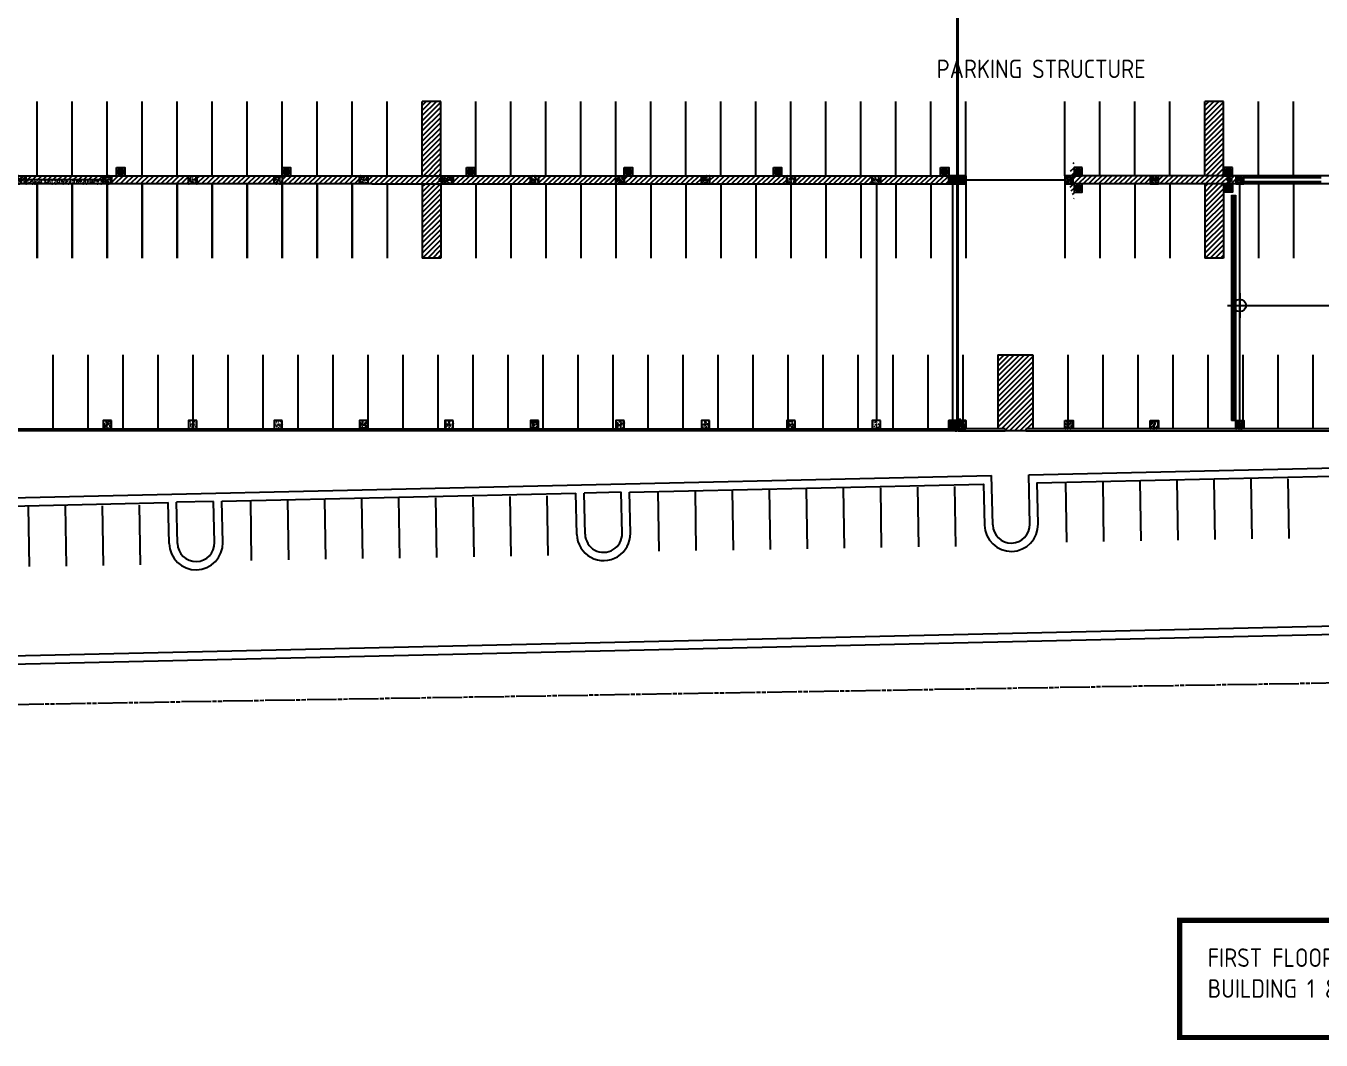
# Model space of a CAD drawing. Header units: inches. Extents: x -744 to 10613, y 1541 to 7685.
# Drawn here: x 3130 to 6904, y 1541 to 4497 of the extents above; entities that cross this region are included whole.
import ezdxf

# ---------------------------------------------------------------- set-up
doc = ezdxf.new("R2010")
doc.units = ezdxf.units.IN
doc.header["$LTSCALE"] = 96
doc.header["$MEASUREMENT"] = 0
doc.header["$PDSIZE"] = 1.5
doc.linetypes.add('BOUND3', pattern=[1.27, 0.9, -0.04, 0.125, -0.04, 0.125, -0.04])
doc.layers.get('0').update_dxf_attribs({"linetype": 'CONTINUOUS'})
doc.layers.get('DEFPOINTS').update_dxf_attribs({"linetype": 'CONTINUOUS'})
for name, color, linetype in [('A-1_DRAIN SLOPE', 74, 'CONTINUOUS'), ('A_0_CONST', 11, 'CONTINUOUS'), ('A_0_DRAIN', 1, 'CONTINUOUS'), ('A_1-4_COL', 7, 'CONTINUOUS'), ('A_1-4_COL_H', 6, 'CONTINUOUS'), ('A_1-4_H', 8, 'CONTINUOUS'), ('A_1-4_PARK', 33, 'CONTINUOUS'), ('A_1-4_RAMP-UP', 33, 'CONTINUOUS'), ('A_1-4_WALLS', 2, 'CONTINUOUS'), ('A_1-5_COL', 7, 'CONTINUOUS'), ('A_1-5_H', 8, 'CONTINUOUS'), ('A_1-5_PARK', 33, 'CONTINUOUS'), ('A_1-5_WALLS', 2, 'CONTINUOUS'), ('A_1_dRAIN', 1, 'CONTINUOUS'), ('A_1_H', 8, 'CONTINUOUS'), ('A_1_PARK', 33, 'CONTINUOUS'), ('A_1_RAMP-DN', 33, 'CONTINUOUS'), ('A_1_WALLS', 2, 'CONTINUOUS'), ('A_TXT', 1, 'CONTINUOUS'), ('PR-RDCG', 8, 'CONTINUOUS'), ('PR-RDFC', 1, 'CONTINUOUS'), ('PR-RDPKG', 1, 'CONTINUOUS'), ('RC-BD', 5, 'BOUND3')]:
    doc.layers.add(name, color=color, linetype=linetype)
doc.styles.add('ARCHITXT', font='architxt.shx')
pattern_1 = [(45, (-2329.5, -3316.5), (-7.424621, 7.424621), [])]

# ---------------------------------------------------------------- blocks, each defined once
blk = doc.blocks.new('COL_1-5_2X2')
at = {"layer": 'A_1-4_COL_H'}
h = blk.add_hatch(dxfattribs=at)
h.set_pattern_fill('AR-CONC', color=256, scale=2, style=0)
h.set_pattern_definition([(50, (-9524.36, -4671.945), (14.345204, -1.255043), [1.5, -16.5]), (355, (-9524.36, -4671.945), (-2.775027, 15.043843), [1.2, -13.2]), (100.4514, (-9523.165, -4672.05), (11.570188, 13.78879), [1.274804, -14.022842]), (46.1842, (-9524.36, -4667.945), (21.34482, -3.31038), [2.25, -24.75]), (96.6356, (-9522.581, -4668.221), (18.693254, 19.482357), [1.912206, -21.03426]), (351.1842, (-9524.36, -4667.945), (18.69324, 19.48237), [1.8, -19.8]), (21, (-9522.36, -4668.945), (11.938141, -8.052378), [1.5, -16.5]), (326, (-9522.36, -4668.945), (4.866307, 14.503), [1.2, -13.2]), (71.4514, (-9521.365, -4669.617), (16.804453, 6.45061), [1.274804, -14.022842]), (37.5, (-9524.36, -4671.9455), (0.243197, 6.657877), [0, -13.04, 0, -13.4, 0, -13.25]), (7.5, (-9524.36, -4671.9455), (5.2613907, 7.888234), [0, -7.64, 0, -12.74, 0, -5.05]), (327.5, (-9528.82, -4671.9455), (10.6764487, -0.4510974), [0, -5, 0, -15.6, 0, -20.7]), (317.5, (-9530.82, -4671.9455), (11.663723, 2.0021), [0, -6.5, 0, -10.36, 0, -14.7])])
h.paths.add_polyline_path([(-12, -12), (12, -12), (12, 12), (-12, 12)])
at = {"layer": 'A_0_CONST'}
blk.add_point((0, 0), dxfattribs=at)
at = {"layer": 'A_1-5_COL'}
blk.add_lwpolyline([(-12, -12), (12, -12), (12, 12), (-12, 12)], close=True, dxfattribs=at)
blk = doc.blocks.new('RD_24')
at = {"layer": 'A_0_DRAIN', "ltscale": 128}
h = blk.add_hatch(dxfattribs=at)
h.set_pattern_fill('ANSI31', color=8, scale=6.857143, style=0)
h.set_pattern_definition([(45, (-8578.6629, -3165.6869), (-0.60609153, 0.60609153), [])])
h.paths.add_polyline_path([(3, -12, 1), (21, -12, 1)])
at = {"layer": 'A_0_DRAIN', "color": 4, "ltscale": 128}
blk.add_lwpolyline([(0, 0), (24, 0), (24, -24), (0, -24)], close=True, dxfattribs=at)
at = {"layer": 'A_0_DRAIN', "ltscale": 128}
blk.add_circle((12, -12), 9, dxfattribs=at)
blk = doc.blocks.new('COL_1-4_2X2')
at = {"layer": 'A_1-4_COL_H'}
h = blk.add_hatch(dxfattribs=at)
h.set_pattern_fill('AR-CONC', color=256, scale=2, style=0)
h.set_pattern_definition([(310, (-9524.36, 4671.945), (14.345204, 1.255043), [1.5, -16.5]), (5, (-9524.36, 4671.945), (-2.775027, -15.043843), [1.2, -13.2]), (259.5486, (-9523.165, 4672.05), (11.570188, -13.78879), [1.274804, -14.022842]), (313.8158, (-9524.36, 4667.945), (21.34482, 3.31038), [2.25, -24.75]), (263.3644, (-9522.581, 4668.221), (18.693254, -19.482357), [1.912206, -21.03426]), (8.8158, (-9524.36, 4667.945), (18.69324, -19.48237), [1.8, -19.8]), (339, (-9522.36, 4668.945), (11.938141, 8.052378), [1.5, -16.5]), (34, (-9522.36, 4668.945), (4.866307, -14.503), [1.2, -13.2]), (288.5486, (-9521.365, 4669.617), (16.804453, -6.45061), [1.274804, -14.022842]), (322.5, (-9524.36, 4671.9455), (0.243197, -6.657877), [0, -13.04, 0, -13.4, 0, -13.25]), (352.5, (-9524.36, 4671.9455), (5.2613907, -7.888234), [0, -7.64, 0, -12.74, 0, -5.05]), (32.5, (-9528.82, 4671.9455), (10.6764487, 0.4510974), [0, -5, 0, -15.6, 0, -20.7]), (42.5, (-9530.82, 4671.9455), (11.663723, -2.0021), [0, -6.5, 0, -10.36, 0, -14.7])])
h.paths.add_polyline_path([(-12, 12), (12, 12), (12, -12), (-12, -12)])
at = {"layer": 'A_0_CONST'}
blk.add_point((0, 0), dxfattribs=at)
at = {"layer": 'A_1-4_COL'}
blk.add_lwpolyline([(-12, 12), (12, 12), (12, -12), (-12, -12)], close=True, dxfattribs=at)
blk = doc.blocks.new('A$C7C326F8F')
h = blk.add_hatch(color=256)
edge = h.paths.add_edge_path()
edge.add_arc((2011.7, 732), 6, 0, 360)
h = blk.add_hatch(color=256)
edge = h.paths.add_edge_path()
edge.add_arc((4308, 732), 6, 0, 360)
at = {"layer": 'A_0_DRAIN', "ltscale": 128}
h = blk.add_hatch(dxfattribs=at)
h.set_pattern_fill('ANSI31', color=8, scale=6.857143, style=0)
h.set_pattern_definition([(45, (-5112.6629, -2397.6869), (-0.60609153, 0.60609153), [])])
edge = h.paths.add_edge_path()
edge.add_ellipse((3478, 756), major_axis=(6.36, 6.36), ratio=1, start_angle=135, end_angle=315)
edge.add_ellipse((3478, 756), major_axis=(6.36, 6.36), ratio=1, start_angle=315, end_angle=495)
h = blk.add_hatch(dxfattribs=at)
h.set_pattern_fill('ANSI31', color=8, scale=6.857143, style=0)
h.set_pattern_definition([(135, (12457.6629, -2397.6869), (0.60609153, 0.60609153), [])])
edge = h.paths.add_edge_path()
edge.add_ellipse((3867, 756), major_axis=(-6.36, 6.36), ratio=1, start_angle=45, end_angle=225, ccw=False)
edge.add_ellipse((3867, 756), major_axis=(-6.36, 6.36), ratio=1, start_angle=-135, end_angle=45, ccw=False)
h = blk.add_hatch(dxfattribs=at)
h.set_pattern_fill('ANSI31', color=8, scale=6.857143, style=0)
h.set_pattern_definition([(135, (12895.6629, -2397.6869), (0.60609153, 0.60609153), [])])
edge = h.paths.add_edge_path()
edge.add_ellipse((4305, 756), major_axis=(-6.36, 6.36), ratio=1, start_angle=45, end_angle=225, ccw=False)
edge.add_ellipse((4305, 756), major_axis=(-6.36, 6.36), ratio=1, start_angle=-135, end_angle=45, ccw=False)
h = blk.add_hatch(dxfattribs=at)
h.set_pattern_fill('ANSI31', color=8, scale=6.857143, style=0)
h.set_pattern_definition([(135, (12457.6629, -2445.6869), (0.60609153, 0.60609153), [])])
edge = h.paths.add_edge_path()
edge.add_ellipse((3867, 708), major_axis=(-6.36, 6.36), ratio=1, start_angle=45, end_angle=225, ccw=False)
edge.add_ellipse((3867, 708), major_axis=(-6.36, 6.36), ratio=1, start_angle=-135, end_angle=45, ccw=False)
h = blk.add_hatch(dxfattribs=at)
h.set_pattern_fill('ANSI31', color=8, scale=6.857143, style=0)
h.set_pattern_definition([(45, (-4285.6629, -2445.6869), (-0.60609153, 0.60609153), [])])
h.paths.add_polyline_path([(4314, 708, 1), (4296, 708, 1)])
at = {"layer": 'A_1-4_COL_H'}
h = blk.add_hatch(dxfattribs=at)
h.set_pattern_fill('AR-CONC', color=256, scale=2, style=0)
h.set_pattern_definition([(130, (9933, -3298.5), (-14.345204, -1.255043), [1.5, -16.5]), (185, (9933, -3298.5), (2.775027, 15.043843), [1.2, -13.2]), (79.5486, (9931.805, -3298.605), (-11.570188, 13.78879), [1.274804, -14.022842]), (133.8158, (9933, -3294.5), (-21.34482, -3.31038), [2.25, -24.75]), (83.3644, (9931.221, -3294.776), (-18.693254, 19.482357), [1.912206, -21.03426]), (188.8158, (9933, -3294.5), (-18.69324, 19.48237), [1.8, -19.8]), (159, (9931, -3295.5), (-11.938141, -8.052378), [1.5, -16.5]), (214, (9931, -3295.5), (-4.866307, 14.503), [1.2, -13.2]), (108.5486, (9930.005, -3296.171), (-16.804453, 6.45061), [1.274804, -14.022842]), (142.5, (9933, -3298.5), (-0.243197, 6.657877), [0, -13.04, 0, -13.4, 0, -13.25]), (172.5, (9933, -3298.5), (-5.261391, 7.888234), [0, -7.64, 0, -12.74, 0, -5.05]), (212.5, (9937.46, -3298.5), (-10.6764487, -0.4510974), [0, -5, 0, -15.6, 0, -20.7]), (222.5, (9939.46, -3298.5), (-11.663723, 2.0021), [0, -6.5, 0, -10.36, 0, -14.7])])
h.paths.add_polyline_path([(1026, 720), (801, 720), (801, 732), (1026, 732)])
h = blk.add_hatch(dxfattribs=at)
h.set_pattern_fill('AR-CONC', color=256, scale=2, style=0)
h.set_pattern_definition([(130, (13026.36, -3939.945), (-14.345204, -1.255043), [1.5, -16.5]), (185, (13026.36, -3939.945), (2.775027, 15.043843), [1.2, -13.2]), (79.5486, (13025.165, -3940.05), (-11.570188, 13.78879), [1.274804, -14.022842]), (133.8158, (13026.36, -3935.945), (-21.34482, -3.31038), [2.25, -24.75]), (83.3644, (13024.581, -3936.221), (-18.693254, 19.482357), [1.912206, -21.03426]), (188.8158, (13026.36, -3935.945), (-18.69324, 19.48237), [1.8, -19.8]), (159, (13024.36, -3936.945), (-11.938141, -8.052378), [1.5, -16.5]), (214, (13024.36, -3936.945), (-4.866307, 14.503), [1.2, -13.2]), (108.5486, (13023.365, -3937.616), (-16.804453, 6.45061), [1.274804, -14.022842]), (142.5, (13026.36, -3939.9455), (-0.243197, 6.657877), [0, -13.04, 0, -13.4, 0, -13.25]), (172.5, (13026.36, -3939.9455), (-5.2613907, 7.888234), [0, -7.64, 0, -12.74, 0, -5.05]), (212.5, (13030.82, -3939.9455), (-10.6764487, -0.4510974), [0, -5, 0, -15.6, 0, -20.7]), (222.5, (13032.82, -3939.945), (-11.663723, 2.0021), [0, -6.5, 0, -10.36, 0, -14.7])])
h.paths.add_polyline_path([(3514, 720), (3490, 720), (3490, 744), (3514, 744)])
h = blk.add_hatch(dxfattribs=at)
h.set_pattern_fill('AR-CONC', color=256, scale=2, style=0)
h.set_pattern_definition([(50, (-6022.36, -3939.945), (14.345204, -1.255043), [1.5, -16.5]), (355, (-6022.36, -3939.945), (-2.775027, 15.043843), [1.2, -13.2]), (100.4514, (-6021.165, -3940.05), (11.570188, 13.78879), [1.274804, -14.022842]), (46.1842, (-6022.36, -3935.945), (21.34482, -3.31038), [2.25, -24.75]), (96.6356, (-6020.581, -3936.221), (18.693254, 19.482357), [1.912206, -21.03426]), (351.1842, (-6022.36, -3935.945), (18.69324, 19.48237), [1.8, -19.8]), (21, (-6020.36, -3936.945), (11.938141, -8.052378), [1.5, -16.5]), (326, (-6020.36, -3936.945), (4.866307, 14.503), [1.2, -13.2]), (71.4514, (-6019.365, -3937.616), (16.804453, 6.45061), [1.274804, -14.022842]), (37.5, (-6022.36, -3939.9455), (0.243197, 6.657877), [0, -13.04, 0, -13.4, 0, -13.25]), (7.5, (-6022.36, -3939.9455), (5.2613907, 7.888234), [0, -7.64, 0, -12.74, 0, -5.05]), (327.5, (-6026.82, -3939.9455), (10.6764487, -0.4510974), [0, -5, 0, -15.6, 0, -20.7]), (317.5, (-6028.82, -3939.945), (11.663723, 2.0021), [0, -6.5, 0, -10.36, 0, -14.7])])
h.paths.add_polyline_path([(3490, 720), (3514, 720), (3514, 744), (3490, 744)])
h = blk.add_hatch(dxfattribs=at)
h.set_pattern_fill('AR-CONC', color=256, scale=2, style=0)
h.set_pattern_definition([(130, (13052.36, -3939.945), (-14.345204, -1.255043), [1.5, -16.5]), (185, (13052.36, -3939.945), (2.775027, 15.043843), [1.2, -13.2]), (79.5486, (13051.165, -3940.05), (-11.570188, 13.78879), [1.274804, -14.022842]), (133.8158, (13052.36, -3935.945), (-21.34482, -3.31038), [2.25, -24.75]), (83.3644, (13050.581, -3936.221), (-18.693254, 19.482357), [1.912206, -21.03426]), (188.8158, (13052.36, -3935.945), (-18.69324, 19.48237), [1.8, -19.8]), (159, (13050.36, -3936.945), (-11.938141, -8.052378), [1.5, -16.5]), (214, (13050.36, -3936.945), (-4.866307, 14.503), [1.2, -13.2]), (108.5486, (13049.365, -3937.616), (-16.804453, 6.45061), [1.274804, -14.022842]), (142.5, (13052.36, -3939.9455), (-0.243197, 6.657877), [0, -13.04, 0, -13.4, 0, -13.25]), (172.5, (13052.36, -3939.9455), (-5.2613907, 7.888234), [0, -7.64, 0, -12.74, 0, -5.05]), (212.5, (13056.82, -3939.9455), (-10.6764487, -0.4510974), [0, -5, 0, -15.6, 0, -20.7]), (222.5, (13058.82, -3939.945), (-11.663723, 2.0021), [0, -6.5, 0, -10.36, 0, -14.7])])
h.paths.add_polyline_path([(3540, 720), (3516, 720), (3516, 744), (3540, 744)])
h = blk.add_hatch(dxfattribs=at)
h.set_pattern_fill('AR-CONC', color=256, scale=2, style=0)
h.set_pattern_definition([(50, (-5996.36, -3939.945), (14.345204, -1.255043), [1.5, -16.5]), (355, (-5996.36, -3939.945), (-2.775027, 15.043843), [1.2, -13.2]), (100.4514, (-5995.165, -3940.05), (11.570188, 13.78879), [1.274804, -14.022842]), (46.1842, (-5996.36, -3935.945), (21.34482, -3.31038), [2.25, -24.75]), (96.6356, (-5994.581, -3936.221), (18.693254, 19.482357), [1.912206, -21.03426]), (351.1842, (-5996.36, -3935.945), (18.69324, 19.48237), [1.8, -19.8]), (21, (-5994.36, -3936.945), (11.938141, -8.052378), [1.5, -16.5]), (326, (-5994.36, -3936.945), (4.866307, 14.503), [1.2, -13.2]), (71.4514, (-5993.365, -3937.616), (16.804453, 6.45061), [1.274804, -14.022842]), (37.5, (-5996.36, -3939.9455), (0.243197, 6.657877), [0, -13.04, 0, -13.4, 0, -13.25]), (7.5, (-5996.36, -3939.9455), (5.2613907, 7.888234), [0, -7.64, 0, -12.74, 0, -5.05]), (327.5, (-6000.82, -3939.9455), (10.6764487, -0.4510974), [0, -5, 0, -15.6, 0, -20.7]), (317.5, (-6002.82, -3939.945), (11.663723, 2.0021), [0, -6.5, 0, -10.36, 0, -14.7])])
h.paths.add_polyline_path([(3516, 720), (3540, 720), (3540, 744), (3516, 744)])
h = blk.add_hatch(dxfattribs=at)
h.set_pattern_fill('AR-CONC', color=256, scale=2, style=0)
h.set_pattern_definition([(50, (-5684.36, -3939.945), (14.345204, -1.255043), [1.5, -16.5]), (355, (-5684.36, -3939.945), (-2.775027, 15.043843), [1.2, -13.2]), (100.4514, (-5683.165, -3940.05), (11.570188, 13.78879), [1.274804, -14.022842]), (46.1842, (-5684.36, -3935.945), (21.34482, -3.31038), [2.25, -24.75]), (96.6356, (-5682.581, -3936.221), (18.693254, 19.482357), [1.912206, -21.03426]), (351.1842, (-5684.36, -3935.945), (18.69324, 19.48237), [1.8, -19.8]), (21, (-5682.36, -3936.945), (11.938141, -8.052378), [1.5, -16.5]), (326, (-5682.36, -3936.945), (4.866307, 14.503), [1.2, -13.2]), (71.4514, (-5681.365, -3937.616), (16.804453, 6.45061), [1.274804, -14.022842]), (37.5, (-5684.36, -3939.9455), (0.243197, 6.657877), [0, -13.04, 0, -13.4, 0, -13.25]), (7.5, (-5684.36, -3939.9455), (5.2613907, 7.888234), [0, -7.64, 0, -12.74, 0, -5.05]), (327.5, (-5688.82, -3939.9455), (10.6764487, -0.4510974), [0, -5, 0, -15.6, 0, -20.7]), (317.5, (-5690.82, -3939.945), (11.663723, 2.0021), [0, -6.5, 0, -10.36, 0, -14.7])])
h.paths.add_polyline_path([(3828, 720), (3852, 720), (3852, 744), (3828, 744)])
h = blk.add_hatch(dxfattribs=at)
h.set_pattern_fill('AR-CONC', color=256, scale=2, style=0)
h.set_pattern_definition([(50, (-5435.36, -3939.945), (14.345204, -1.255043), [1.5, -16.5]), (355, (-5435.36, -3939.945), (-2.775027, 15.043843), [1.2, -13.2]), (100.4514, (-5434.165, -3940.05), (11.570188, 13.78879), [1.274804, -14.022842]), (46.1842, (-5435.36, -3935.945), (21.34482, -3.31038), [2.25, -24.75]), (96.6356, (-5433.581, -3936.221), (18.693254, 19.482357), [1.912206, -21.03426]), (351.1842, (-5435.36, -3935.945), (18.69324, 19.48237), [1.8, -19.8]), (21, (-5433.36, -3936.945), (11.938141, -8.052378), [1.5, -16.5]), (326, (-5433.36, -3936.945), (4.866307, 14.503), [1.2, -13.2]), (71.4514, (-5432.365, -3937.616), (16.804453, 6.45061), [1.274804, -14.022842]), (37.5, (-5435.36, -3939.9455), (0.243197, 6.657877), [0, -13.04, 0, -13.4, 0, -13.25]), (7.5, (-5435.36, -3939.9455), (5.2613907, 7.888234), [0, -7.64, 0, -12.74, 0, -5.05]), (327.5, (-5439.82, -3939.9455), (10.6764487, -0.4510974), [0, -5, 0, -15.6, 0, -20.7]), (317.5, (-5441.82, -3939.945), (11.663723, 2.0021), [0, -6.5, 0, -10.36, 0, -14.7])])
h.paths.add_polyline_path([(4077, 720), (4101, 720), (4101, 744), (4077, 744)])
h = blk.add_hatch(dxfattribs=at)
h.set_pattern_fill('AR-CONC', color=256, scale=2, style=0)
h.set_pattern_definition([(50, (-5186.36, -3939.945), (14.345204, -1.255043), [1.5, -16.5]), (355, (-5186.36, -3939.945), (-2.775027, 15.043843), [1.2, -13.2]), (100.4514, (-5185.165, -3940.05), (11.570188, 13.78879), [1.274804, -14.022842]), (46.1842, (-5186.36, -3935.945), (21.34482, -3.31038), [2.25, -24.75]), (96.6356, (-5184.581, -3936.221), (18.693254, 19.482357), [1.912206, -21.03426]), (351.1842, (-5186.36, -3935.945), (18.69324, 19.48237), [1.8, -19.8]), (21, (-5184.36, -3936.945), (11.938141, -8.052378), [1.5, -16.5]), (326, (-5184.36, -3936.945), (4.866307, 14.503), [1.2, -13.2]), (71.4514, (-5183.365, -3937.616), (16.804453, 6.45061), [1.274804, -14.022842]), (37.5, (-5186.36, -3939.9455), (0.243197, 6.657877), [0, -13.04, 0, -13.4, 0, -13.25]), (7.5, (-5186.36, -3939.9455), (5.2613907, 7.888234), [0, -7.64, 0, -12.74, 0, -5.05]), (327.5, (-5190.82, -3939.9455), (10.6764487, -0.4510974), [0, -5, 0, -15.6, 0, -20.7]), (317.5, (-5192.82, -3939.945), (11.663723, 2.0021), [0, -6.5, 0, -10.36, 0, -14.7])])
h.paths.add_polyline_path([(4326, 720), (4350, 720), (4350, 744), (4326, 744)])
h = blk.add_hatch(dxfattribs=at)
h.set_pattern_fill('AR-CONC', color=256, scale=2, angle=180, style=0)
h.set_pattern_definition([(230, (13026.36, 4689.945), (-14.345204, 1.255043), [1.5, -16.5]), (175, (13026.36, 4689.945), (2.775027, -15.043843), [1.2, -13.2]), (280.4514, (13025.165, 4690.05), (-11.570188, -13.78879), [1.274804, -14.022842]), (226.1842, (13026.36, 4685.945), (-21.34482, 3.31038), [2.25, -24.75]), (276.6356, (13024.581, 4686.221), (-18.693254, -19.482357), [1.912206, -21.03426]), (171.1842, (13026.36, 4685.945), (-18.69324, -19.48237), [1.8, -19.8]), (201, (13024.36, 4686.945), (-11.938141, 8.052378), [1.5, -16.5]), (146, (13024.36, 4686.945), (-4.866307, -14.503), [1.2, -13.2]), (251.4514, (13023.365, 4687.617), (-16.804453, -6.45061), [1.274804, -14.022842]), (217.5, (13026.36, 4689.9455), (-0.243197, -6.657877), [0, -13.04, 0, -13.4, 0, -13.25]), (187.5, (13026.36, 4689.9455), (-5.2613907, -7.888234), [0, -7.64, 0, -12.74, 0, -5.05]), (147.5, (13030.82, 4689.9455), (-10.6764487, 0.4510974), [0, -5, 0, -15.6, 0, -20.7]), (137.5, (13032.82, 4689.9455), (-11.663723, -2.0021), [0, -6.5, 0, -10.36, 0, -14.7])])
h.paths.add_polyline_path([(3514, 30), (3490, 30), (3490, 6), (3514, 6)])
h = blk.add_hatch(dxfattribs=at)
h.set_pattern_fill('AR-CONC', color=256, scale=2, style=0)
h.set_pattern_definition([(310, (-6022.36, 4689.945), (14.345204, 1.255043), [1.5, -16.5]), (5, (-6022.36, 4689.945), (-2.775027, -15.043843), [1.2, -13.2]), (259.5486, (-6021.165, 4690.05), (11.570188, -13.78879), [1.274804, -14.022842]), (313.8158, (-6022.36, 4685.945), (21.34482, 3.31038), [2.25, -24.75]), (263.3644, (-6020.581, 4686.221), (18.693254, -19.482357), [1.912206, -21.03426]), (8.8158, (-6022.36, 4685.945), (18.69324, -19.48237), [1.8, -19.8]), (339, (-6020.36, 4686.945), (11.938141, 8.052378), [1.5, -16.5]), (34, (-6020.36, 4686.945), (4.866307, -14.503), [1.2, -13.2]), (288.5486, (-6019.365, 4687.617), (16.804453, -6.45061), [1.274804, -14.022842]), (322.5, (-6022.36, 4689.9455), (0.243197, -6.657877), [0, -13.04, 0, -13.4, 0, -13.25]), (352.5, (-6022.36, 4689.9455), (5.2613907, -7.888234), [0, -7.64, 0, -12.74, 0, -5.05]), (32.5, (-6026.82, 4689.9455), (10.6764487, 0.4510974), [0, -5, 0, -15.6, 0, -20.7]), (42.5, (-6028.82, 4689.9455), (11.663723, -2.0021), [0, -6.5, 0, -10.36, 0, -14.7])])
h.paths.add_polyline_path([(3490, 30), (3514, 30), (3514, 6), (3490, 6)])
h = blk.add_hatch(dxfattribs=at)
h.set_pattern_fill('AR-CONC', color=256, scale=2, angle=180, style=0)
h.set_pattern_definition([(230, (13052.36, 4689.945), (-14.345204, 1.255043), [1.5, -16.5]), (175, (13052.36, 4689.945), (2.775027, -15.043843), [1.2, -13.2]), (280.4514, (13051.165, 4690.05), (-11.570188, -13.78879), [1.274804, -14.022842]), (226.1842, (13052.36, 4685.945), (-21.34482, 3.31038), [2.25, -24.75]), (276.6356, (13050.581, 4686.221), (-18.693254, -19.482357), [1.912206, -21.03426]), (171.1842, (13052.36, 4685.945), (-18.69324, -19.48237), [1.8, -19.8]), (201, (13050.36, 4686.945), (-11.938141, 8.052378), [1.5, -16.5]), (146, (13050.36, 4686.945), (-4.866307, -14.503), [1.2, -13.2]), (251.4514, (13049.365, 4687.617), (-16.804453, -6.45061), [1.274804, -14.022842]), (217.5, (13052.36, 4689.9455), (-0.243197, -6.657877), [0, -13.04, 0, -13.4, 0, -13.25]), (187.5, (13052.36, 4689.9455), (-5.2613907, -7.888234), [0, -7.64, 0, -12.74, 0, -5.05]), (147.5, (13056.82, 4689.9455), (-10.6764487, 0.4510974), [0, -5, 0, -15.6, 0, -20.7]), (137.5, (13058.82, 4689.9455), (-11.663723, -2.0021), [0, -6.5, 0, -10.36, 0, -14.7])])
h.paths.add_polyline_path([(3540, 30), (3516, 30), (3516, 6), (3540, 6)])
h = blk.add_hatch(dxfattribs=at)
h.set_pattern_fill('AR-CONC', color=256, scale=2, style=0)
h.set_pattern_definition([(310, (-5996.36, 4689.945), (14.345204, 1.255043), [1.5, -16.5]), (5, (-5996.36, 4689.945), (-2.775027, -15.043843), [1.2, -13.2]), (259.5486, (-5995.165, 4690.05), (11.570188, -13.78879), [1.274804, -14.022842]), (313.8158, (-5996.36, 4685.945), (21.34482, 3.31038), [2.25, -24.75]), (263.3644, (-5994.581, 4686.221), (18.693254, -19.482357), [1.912206, -21.03426]), (8.8158, (-5996.36, 4685.945), (18.69324, -19.48237), [1.8, -19.8]), (339, (-5994.36, 4686.945), (11.938141, 8.052378), [1.5, -16.5]), (34, (-5994.36, 4686.945), (4.866307, -14.503), [1.2, -13.2]), (288.5486, (-5993.365, 4687.617), (16.804453, -6.45061), [1.274804, -14.022842]), (322.5, (-5996.36, 4689.9455), (0.243197, -6.657877), [0, -13.04, 0, -13.4, 0, -13.25]), (352.5, (-5996.36, 4689.9455), (5.2613907, -7.888234), [0, -7.64, 0, -12.74, 0, -5.05]), (32.5, (-6000.82, 4689.9455), (10.6764487, 0.4510974), [0, -5, 0, -15.6, 0, -20.7]), (42.5, (-6002.82, 4689.9455), (11.663723, -2.0021), [0, -6.5, 0, -10.36, 0, -14.7])])
h.paths.add_polyline_path([(3516, 30), (3540, 30), (3540, 6), (3516, 6)])
h = blk.add_hatch(dxfattribs=at)
h.set_pattern_fill('AR-CONC', color=256, scale=2, style=0)
h.set_pattern_definition([(310, (-5684.36, 4689.945), (14.345204, 1.255043), [1.5, -16.5]), (5, (-5684.36, 4689.945), (-2.775027, -15.043843), [1.2, -13.2]), (259.5486, (-5683.165, 4690.05), (11.570188, -13.78879), [1.274804, -14.022842]), (313.8158, (-5684.36, 4685.945), (21.34482, 3.31038), [2.25, -24.75]), (263.3644, (-5682.581, 4686.221), (18.693254, -19.482357), [1.912206, -21.03426]), (8.8158, (-5684.36, 4685.945), (18.69324, -19.48237), [1.8, -19.8]), (339, (-5682.36, 4686.945), (11.938141, 8.052378), [1.5, -16.5]), (34, (-5682.36, 4686.945), (4.866307, -14.503), [1.2, -13.2]), (288.5486, (-5681.365, 4687.617), (16.804453, -6.45061), [1.274804, -14.022842]), (322.5, (-5684.36, 4689.9455), (0.243197, -6.657877), [0, -13.04, 0, -13.4, 0, -13.25]), (352.5, (-5684.36, 4689.9455), (5.2613907, -7.888234), [0, -7.64, 0, -12.74, 0, -5.05]), (32.5, (-5688.82, 4689.9455), (10.6764487, 0.4510974), [0, -5, 0, -15.6, 0, -20.7]), (42.5, (-5690.82, 4689.9455), (11.663723, -2.0021), [0, -6.5, 0, -10.36, 0, -14.7])])
h.paths.add_polyline_path([(3828, 30), (3852, 30), (3852, 6), (3828, 6)])
h = blk.add_hatch(dxfattribs=at)
h.set_pattern_fill('AR-CONC', color=256, scale=2, style=0)
h.set_pattern_definition([(310, (-5435.36, 4689.945), (14.345204, 1.255043), [1.5, -16.5]), (5, (-5435.36, 4689.945), (-2.775027, -15.043843), [1.2, -13.2]), (259.5486, (-5434.165, 4690.05), (11.570188, -13.78879), [1.274804, -14.022842]), (313.8158, (-5435.36, 4685.945), (21.34482, 3.31038), [2.25, -24.75]), (263.3644, (-5433.581, 4686.221), (18.693254, -19.482357), [1.912206, -21.03426]), (8.8158, (-5435.36, 4685.945), (18.69324, -19.48237), [1.8, -19.8]), (339, (-5433.36, 4686.945), (11.938141, 8.052378), [1.5, -16.5]), (34, (-5433.36, 4686.945), (4.866307, -14.503), [1.2, -13.2]), (288.5486, (-5432.365, 4687.617), (16.804453, -6.45061), [1.274804, -14.022842]), (322.5, (-5435.36, 4689.9455), (0.243197, -6.657877), [0, -13.04, 0, -13.4, 0, -13.25]), (352.5, (-5435.36, 4689.9455), (5.2613907, -7.888234), [0, -7.64, 0, -12.74, 0, -5.05]), (32.5, (-5439.82, 4689.9455), (10.6764487, 0.4510974), [0, -5, 0, -15.6, 0, -20.7]), (42.5, (-5441.82, 4689.9455), (11.663723, -2.0021), [0, -6.5, 0, -10.36, 0, -14.7])])
h.paths.add_polyline_path([(4077, 30), (4101, 30), (4101, 6), (4077, 6)])
h = blk.add_hatch(dxfattribs=at)
h.set_pattern_fill('AR-CONC', color=256, scale=2, style=0)
h.set_pattern_definition([(310, (-5186.36, 4689.945), (14.345204, 1.255043), [1.5, -16.5]), (5, (-5186.36, 4689.945), (-2.775027, -15.043843), [1.2, -13.2]), (259.5486, (-5185.165, 4690.05), (11.570188, -13.78879), [1.274804, -14.022842]), (313.8158, (-5186.36, 4685.945), (21.34482, 3.31038), [2.25, -24.75]), (263.3644, (-5184.581, 4686.221), (18.693254, -19.482357), [1.912206, -21.03426]), (8.8158, (-5186.36, 4685.945), (18.69324, -19.48237), [1.8, -19.8]), (339, (-5184.36, 4686.945), (11.938141, 8.052378), [1.5, -16.5]), (34, (-5184.36, 4686.945), (4.866307, -14.503), [1.2, -13.2]), (288.5486, (-5183.365, 4687.617), (16.804453, -6.45061), [1.274804, -14.022842]), (322.5, (-5186.36, 4689.9455), (0.243197, -6.657877), [0, -13.04, 0, -13.4, 0, -13.25]), (352.5, (-5186.36, 4689.9455), (5.2613907, -7.888234), [0, -7.64, 0, -12.74, 0, -5.05]), (32.5, (-5190.82, 4689.9455), (10.6764487, 0.4510974), [0, -5, 0, -15.6, 0, -20.7]), (42.5, (-5192.82, 4689.9455), (11.663723, -2.0021), [0, -6.5, 0, -10.36, 0, -14.7])])
h.paths.add_polyline_path([(4326, 30), (4350, 30), (4350, 6), (4326, 6)])
at = {"layer": 'A_1-4_H'}
h = blk.add_hatch(dxfattribs=at)
h.set_pattern_fill('ANSI31', color=256, scale=84, style=0)
h.set_pattern_definition([(45, (-3451.5, -3316.5), (-7.424621, 7.424621), [])])
h.paths.add_polyline_path([(4290, 720), (4236, 720), (4236, 504), (4290, 504)])
h.paths.add_polyline_path([(4290, 960), (4287.3, 960), (4236, 812.8), (4236, 744), (4290, 744)])
h.paths.add_polyline_path([(4287.3, 960), (4236, 960), (4236, 812.8)], flags=16)
h = blk.add_hatch(dxfattribs=at)
h.set_pattern_fill('ANSI31', color=256, scale=84, style=0)
h.set_pattern_definition(pattern_1)
h.paths.add_polyline_path([(777, 744), (555, 744), (555, 768), (555, 787), (540, 744), (552, 744), (552, 732), (777, 732)])
h.paths.add_polyline_path([(1026, 744), (801, 744), (801, 732), (1026, 732)])
h.paths.add_polyline_path([(1275, 744), (1050, 744), (1050, 720), (1275, 720)])
h.paths.add_polyline_path([(1524, 744), (1299, 744), (1299, 720), (1524, 720)])
h.paths.add_polyline_path([(1773, 744), (1548, 744), (1548, 720), (1572, 720), (1773, 720)])
h.paths.add_polyline_path([(2022, 744), (1797, 744), (1797, 720), (1809, 720), (2022, 720)])
h = blk.add_hatch(dxfattribs=at)
h.set_pattern_fill('ANSI31', color=256, scale=84, style=0)
h.set_pattern_definition(pattern_1)
h.paths.add_polyline_path([(3267, 744), (3042, 744), (3042, 720), (3267, 720)])
h.paths.add_polyline_path([(3490, 744), (3466, 744), (3291, 744), (3291, 720), (3490, 720)])
h.paths.add_polyline_path([(4077, 744), (3855, 744), (3855, 768), (3855, 787), (3840, 744), (3852, 744), (3852, 720), (3840, 720), (3855, 677), (3855, 720), (3879, 720), (4077, 720)])
h.paths.add_polyline_path([(4326, 744), (4101, 744), (4101, 720), (4326, 720)])
h = blk.add_hatch(dxfattribs=at)
h.set_pattern_fill('ANSI31', color=256, scale=84, style=0)
h.set_pattern_definition(pattern_1)
h.paths.add_polyline_path([(2271, 744), (2046, 744), (2046, 720), (2271, 720)])
h.paths.add_polyline_path([(2520, 744), (2295, 744), (2295, 720), (2520, 720)])
h.paths.add_polyline_path([(2769, 744), (2544, 744), (2544, 720), (2568, 720), (2769, 720)])
h.paths.add_polyline_path([(3018, 744), (2793, 744), (2793, 720), (3018, 720)])
at = {"layer": 'A_1-5_H'}
h = blk.add_hatch(dxfattribs=at)
h.set_pattern_fill('ANSI31', color=256, scale=84, style=0)
h.set_pattern_definition([(45, (-5731.5, -3316.5), (-7.424621, 7.424621), [])])
h.paths.add_polyline_path([(2010, 720), (1956, 720), (1956, 504), (2010, 504)])
h.paths.add_polyline_path([(2010, 960), (2007.3, 960), (1956, 812.8), (1956, 744), (2010, 744)])
h.paths.add_polyline_path([(2007.3, 960), (1956, 960), (1956, 812.8)], flags=16)
at = {"layer": 'A_1_dRAIN'}
h = blk.add_hatch(dxfattribs=at)
h.set_pattern_fill('ANSI31', color=8, scale=36, angle=315, style=0)
h.set_pattern_definition([(0, (-2329.5, -3316.5), (1e-15, 4.5), [])])
h.paths.add_polyline_path([(4314, 687), (4326, 687), (4326, 30), (4314, 30)])
at = {"layer": 'A_1_H'}
h = blk.add_hatch(dxfattribs=at)
h.set_pattern_fill('ANSI31', color=256, scale=84, style=0)
h.set_pattern_definition(pattern_1)
h.paths.add_polyline_path([(3735, 222), (3633, 222), (3633, 18), (3735, 18)])
h.paths.add_polyline_path([(3714, 6), (3735, 6), (3735, 18), (3633, 18), (3633, 6), (3654, 6), (3654, 0), (3714, 0)])
at = {"color": 74, "lineweight": 0}
blk.add_line((4326.1, 687), (4326, 686.7), dxfattribs=at)
for centre in [(2011.7, 732), (4308, 732)]:
    blk.add_circle(centre, 6)
at = {"layer": 'A-1_DRAIN SLOPE'}
for p, q in [((3279, 720), (3279, 30)), ((3502, 30), (3502, 720)), ((3540, 732), (3828, 732)), ((4338, 30), (4338, 720))]:
    blk.add_line(p, q, dxfattribs=at)
at = {"layer": 'A_0_DRAIN', "color": 4, "ltscale": 128}
for points in [[(3466, 768), (3490, 768), (3490, 744), (3466, 744)], [(3879, 768), (3855, 768), (3855, 744), (3879, 744)], [(4317, 768), (4293, 768), (4293, 744), (4317, 744)], [(3879, 720), (3855, 720), (3855, 696), (3879, 696)], [(4293, 720), (4317, 720), (4317, 696), (4293, 696)]]:
    blk.add_lwpolyline(points, close=True, dxfattribs=at)
at = {"layer": 'A_0_DRAIN', "ltscale": 128}
for centre in [(3478, 756), (3867, 756), (4305, 756), (3867, 708), (4305, 708)]:
    blk.add_circle(centre, 9, dxfattribs=at)
at = {"layer": 'A_1-4_COL'}
for p, q in [((3018, 726), (3018, 726)), ((3522, 36), (3522, 12))]:
    blk.add_line(p, q, dxfattribs=at)
for points in [[(3514, 720), (3490, 720), (3490, 744), (3514, 744)], [(3490, 720), (3514, 720), (3514, 744), (3490, 744)], [(3540, 720), (3516, 720), (3516, 744), (3540, 744)], [(3516, 720), (3540, 720), (3540, 744), (3516, 744)], [(3828, 720), (3852, 720), (3852, 744), (3828, 744)], [(4077, 720), (4101, 720), (4101, 744), (4077, 744)], [(4326, 720), (4350, 720), (4350, 744), (4326, 744)], [(3514, 30), (3490, 30), (3490, 6), (3514, 6)], [(3490, 30), (3514, 30), (3514, 6), (3490, 6)], [(3540, 30), (3516, 30), (3516, 6), (3540, 6)], [(3516, 30), (3540, 30), (3540, 6), (3516, 6)], [(3828, 30), (3852, 30), (3852, 6), (3828, 6)], [(4077, 30), (4101, 30), (4101, 6), (4077, 6)], [(4326, 30), (4350, 30), (4350, 6), (4326, 6)]]:
    blk.add_lwpolyline(points, close=True, dxfattribs=at)
at = {"layer": 'A_1-4_PARK'}
for p, q in [((3828, 744), (3828, 960)), ((3930, 744), (3930, 960)), ((4032, 744), (4032, 960)), ((4134, 744), (4134, 960)), ((4236, 744), (4236, 960)), ((4236, 744), (4236, 960)), ((4290, 960), (4236, 960)), ((4290, 744), (4290, 960)), ((4392, 744), (4392, 960)), ((4494, 744), (4494, 960)), ((3828, 720), (3828, 504)), ((3930, 720), (3930, 504)), ((4032, 720), (4032, 504)), ((4134, 720), (4134, 504)), ((4236, 720), (4236, 504)), ((4236, 720), (4236, 504)), ((4290, 720), (4290, 504)), ((4392, 720), (4392, 504)), ((4494, 720), (4494, 504)), ((4290, 504), (4236, 504)), ((879, 222), (879, 6)), ((981, 222), (981, 6)), ((1083, 222), (1083, 6)), ((1185, 222), (1185, 6)), ((1287, 222), (1287, 6)), ((1389, 222), (1389, 6)), ((1491, 222), (1491, 6)), ((1593, 222), (1593, 6)), ((1695, 222), (1695, 6)), ((1797, 222), (1797, 6)), ((1899, 222), (1899, 6)), ((2001, 222), (2001, 6)), ((2103, 222), (2103, 6)), ((2205, 222), (2205, 6)), ((2307, 222), (2307, 6)), ((2409, 222), (2409, 6)), ((2511, 222), (2511, 6)), ((2613, 222), (2613, 6)), ((2715, 222), (2715, 6)), ((2817, 222), (2817, 6)), ((2919, 222), (2919, 6)), ((3021, 222), (3021, 6)), ((3123, 222), (3123, 6)), ((3225, 222), (3225, 6)), ((3327, 222), (3327, 6)), ((3429, 222), (3429, 6)), ((3531, 222), (3531, 6)), ((3633, 222), (3633, 6)), ((3735, 222), (3735, 6)), ((3837, 222), (3837, 6)), ((3939, 222), (3939, 6)), ((4041, 222), (4041, 6)), ((4143, 222), (4143, 6)), ((4245, 222), (4245, 6))]:
    blk.add_line(p, q, dxfattribs=at)
at = {"layer": 'A_1-4_RAMP-UP'}
for p, q in [((1809, 720), (3030, 720)), ((3030, 720), (3030, 504)), ((4338, 12), (4338, 720)), ((5559, 720), (4338, 720)), ((4575, 726), (4350, 726)), ((4392, 720), (4392, 504)), ((4494, 720), (4494, 504)), ((4338, 402), (4338, 330)), ((4302, 366), (5458.5, 366)), ((4347, 222), (4347, 6)), ((4449, 222), (4449, 6)), ((4551, 222), (4551, 6))]:
    blk.add_line(p, q, dxfattribs=at)
blk.add_circle((4338, 366), 18, dxfattribs=at)
at = {"layer": 'A_1-4_WALLS'}
for p, q in [((1026, 732), (801, 732)), ((1026, 720), (801, 720))]:
    blk.add_line(p, q, dxfattribs=at)
at = {"layer": 'A_1-5_H'}
for p, q in [((3514, 744), (3514, 1434)), ((3516, 1434), (3516, 744)), ((3514, 30), (3514, 720)), ((3516, 720), (3516, 30))]:
    blk.add_line(p, q, dxfattribs=at)
at = {"layer": 'A_1-5_PARK'}
for p, q in [((834, 744), (834, 960)), ((936, 744), (936, 960)), ((1038, 744), (1038, 960)), ((1140, 744), (1140, 960)), ((1242, 744), (1242, 960)), ((1344, 744), (1344, 960)), ((1446, 744), (1446, 960)), ((1548, 744), (1548, 960)), ((1650, 744), (1650, 960)), ((1752, 744), (1752, 960)), ((1854, 744), (1854, 960)), ((1956, 744), (1956, 960)), ((2010, 960), (1956, 960)), ((2010, 744), (2010, 960)), ((2112, 744), (2112, 960)), ((2214, 744), (2214, 960)), ((2316, 744), (2316, 960)), ((2418, 744), (2418, 960)), ((2520, 744), (2520, 960)), ((2622, 744), (2622, 960)), ((2724, 744), (2724, 960)), ((2826, 744), (2826, 960)), ((2928, 744), (2928, 960)), ((3030, 744), (3030, 960)), ((3132, 744), (3132, 960)), ((3234, 744), (3234, 960)), ((3336, 744), (3336, 960)), ((3438, 744), (3438, 960)), ((3540, 744), (3540, 960)), ((555, 744), (3513, 744)), ((1809, 720), (555, 720)), ((834, 504), (834, 720)), ((936, 504), (936, 720)), ((1038, 504), (1038, 720)), ((1140, 504), (1140, 720)), ((1242, 504), (1242, 720)), ((1344, 504), (1344, 720)), ((1446, 504), (1446, 720)), ((1548, 504), (1548, 720)), ((1650, 504), (1650, 720)), ((1752, 504), (1752, 720)), ((1854, 720), (1854, 504)), ((1956, 720), (1956, 504)), ((2010, 720), (2010, 504)), ((2112, 720), (2112, 504)), ((2214, 720), (2214, 504)), ((2316, 720), (2316, 504)), ((2418, 720), (2418, 504)), ((2520, 720), (2520, 504)), ((2622, 720), (2622, 504)), ((2724, 720), (2724, 504)), ((2826, 720), (2826, 504)), ((2928, 720), (2928, 504)), ((3030, 720), (3513, 720)), ((3030, 720), (3030, 504)), ((3132, 720), (3132, 504)), ((3234, 720), (3234, 504)), ((3336, 720), (3336, 504)), ((3438, 720), (3438, 504)), ((3540, 720), (3540, 504)), ((6816, 744), (3855, 744)), ((4338, 720), (3855, 720)), ((4575, 738), (4350, 738)), ((2010, 504), (1956, 504))]:
    blk.add_line(p, q, dxfattribs=at)
at = {"layer": 'A_1-5_WALLS'}
for p, q in [((2761.5, 0), (210, 0)), ((216, 6), (2761.5, 6)), ((2761.5, 6), (3514, 6)), ((2761.5, 6), (2761.5, 0)), ((3508.5, 0), (2761.5, 0)), ((3508.5, 0), (3514, 0)), ((3514, 6), (3514, 0)), ((3654, 6), (3516, 6)), ((3516, 6), (3516, 0)), ((3516, 0), (3654, 0)), ((4606.5, 6), (3714, 6)), ((3714, 0), (4606.5, 0))]:
    blk.add_line(p, q, dxfattribs=at)
at = {"layer": 'A_1_dRAIN', "color": 1, "lineweight": 0}
blk.add_lwpolyline([(4314, 687), (4326, 687), (4326, 30), (4314, 30)], close=True, dxfattribs=at)
at = {"layer": 'A_1_PARK'}
blk.add_line((3633, 222), (3735, 222), dxfattribs=at)
blk.add_lwpolyline([(3714, 0), (3654, 0)], dxfattribs=at)
at = {"layer": 'A_1_RAMP-DN'}
for p, q in [((834, 720), (834, 504)), ((936, 720), (936, 504)), ((1038, 720), (1038, 504)), ((1140, 720), (1140, 504)), ((1242, 720), (1242, 504)), ((1344, 720), (1344, 504)), ((1446, 720), (1446, 504)), ((1548, 720), (1548, 504)), ((1650, 720), (1650, 504)), ((1752, 720), (1752, 504))]:
    blk.add_line(p, q, dxfattribs=at)
at = {"layer": 'A_1_WALLS'}
for p, q in [((3654, 6), (3654, 0)), ((3714, 6), (3714, 0))]:
    blk.add_line(p, q, dxfattribs=at)
at = {"xscale": -1}
for p in [(2283, 18), (2532, 18)]:
    blk.add_blockref('COL_1-4_2X2', p, dxfattribs=at)
at = {"layer": 'A_0_DRAIN', "ltscale": 128}
for p in [(1065, 768), (1548, 768), (2085, 768), (2544, 768), (2979, 768), (3466, 768)]:
    blk.add_blockref('RD_24', p, dxfattribs=at)
at = {"layer": 'A_0_DRAIN', "ltscale": 128, "xscale": -1}
for p in [(3879, 768), (4317, 768), (3879, 720)]:
    blk.add_blockref('RD_24', p, dxfattribs=at)
at = {"layer": 'A_1-4_COL', "xscale": -1}
for p in [(789, 732), (1038, 732), (1287, 732), (1536, 732), (1785, 732), (2034, 732), (2283, 732), (2532, 732), (2781, 732), (3030, 732), (3279, 732), (3502, 732), (3528, 732)]:
    blk.add_blockref('COL_1-5_2X2', p, dxfattribs=at)
at = {"layer": 'A_1-4_COL'}
for p in [(3502, 732), (3528, 732), (3840, 732), (4089, 732), (4338, 732)]:
    blk.add_blockref('COL_1-5_2X2', p, dxfattribs=at)
at = {"layer": 'A_1-4_COL', "rotation": 180}
for p in [(1038, 18), (1287, 18), (1536, 18), (1785, 18), (2034, 18), (2283, 18), (2532, 18), (2781, 18), (3030, 18), (3279, 18), (3502, 18), (3528, 18)]:
    blk.add_blockref('COL_1-5_2X2', p, dxfattribs=at)
at = {"layer": 'A_1-4_COL', "xscale": -1, "rotation": 180}
for p in [(3502, 18), (3528, 18), (3840, 18), (4089, 18), (4338, 18)]:
    blk.add_blockref('COL_1-5_2X2', p, dxfattribs=at)
at = {"layer": 'A_1-5_COL', "xscale": -1}
blk.add_blockref('COL_1-4_2X2', (2034, 18), dxfattribs=at)

msp = doc.modelspace()

# ---------------------------------------------------------------- linework, layer by layer
at = {"layer": 'A_TXT', "color": 5, "const_width": 15}
msp.add_lwpolyline([(6492, 1890), (8892, 1890), (8892, 1548.6), (6492, 1548.6)], close=True, dxfattribs=at)
at = {"layer": 'PR-RDCG'}
for p, q in [((4735.8, 3015), (4733.1, 3134.9)), ((4891.8, 3018.5), (4889.1, 3138.5)), ((2513.7, 3084.7), (3545.4, 3108.1)), ((3548.2, 2988.1), (3545.4, 3108.1)), ((3704.1, 2991.6), (3701.4, 3111.6)), ((9626.3, 2807.8), (2254.7, 2640.9))]:
    msp.add_line(p, q, dxfattribs=at)
msp.add_lwpolyline([(4889.1, 3138.5), (5920.8, 3161.8), (5923.5, 3041.8, 1), (6079.5, 3045.4), (6076.8, 3165.3), (7108.5, 3188.7)], format="xyb", dxfattribs=at)
msp.add_lwpolyline([(3701.4, 3111.6), (4733.1, 3134.9)], dxfattribs=at)
for centre, end in [((3626.1, 2989.9), 1.2963), ((4813.8, 3016.7), 1.2969)]:
    msp.add_arc(centre, 78, 181.2963, end, dxfattribs=at)
at = {"layer": 'PR-RDFC'}
for p, q in [((6052.3, 3188.8), (9507.4, 3267)), ((2489.2, 3108.2), (5944.3, 3186.3)), ((5947.5, 3042.4), (5944.3, 3186.3)), ((6055.5, 3044.8), (6052.3, 3188.8)), ((4865.1, 3137.9), (4757.1, 3135.5)), ((4759.8, 3015.5), (4757.1, 3135.5)), ((4867.8, 3017.9), (4865.1, 3137.9)), ((3677.4, 3111), (3569.4, 3108.6)), ((3572.1, 2988.6), (3569.4, 3108.6)), ((3680.1, 2991.1), (3677.4, 3111)), ((9626.9, 2783.8), (2255.2, 2616.9))]:
    msp.add_line(p, q, dxfattribs=at)
for centre, end in [((6001.5, 3043.6), 1.2963), ((3626.1, 2989.9), 1.2963), ((4813.8, 3016.7), 1.2969)]:
    msp.add_arc(centre, 54, 181.2963, end, dxfattribs=at)
at = {"layer": 'PR-RDPKG'}
for p, q in [((6379.6, 2996.3), (6376.7, 3170.3)), ((6487.6, 2998.1), (6484.7, 3172.1)), ((6595.6, 2999.9), (6592.7, 3173.8)), ((6703.6, 3001.6), (6700.7, 3175.6)), ((6811.6, 3003.4), (6808.7, 3177.4)), ((4975.9, 2965.9), (4973.1, 3139.8)), ((5083.9, 2967.6), (5081.1, 3141.6)), ((5191.9, 2969.4), (5189.1, 3143.4)), ((5299.9, 2971.2), (5297, 3145.2)), ((5407.9, 2973), (5405, 3147)), ((5515.9, 2974.8), (5513, 3148.7)), ((5623.9, 2976.5), (5621, 3150.5)), ((5731.8, 2978.3), (5729, 3152.3)), ((5839.8, 2980.1), (5837, 3154.1)), ((6163.6, 2992.7), (6160.8, 3166.7)), ((6271.6, 2994.5), (6268.8, 3168.5)), ((3140.5, 2921), (3137.6, 3095)), ((3248.5, 2922.8), (3245.6, 3096.8)), ((3356.5, 2924.6), (3353.6, 3098.5)), ((3464.4, 2926.3), (3461.6, 3100.3)), ((3788.2, 2939), (3785.4, 3113)), ((3896.2, 2940.8), (3893.4, 3114.7)), ((4004.2, 2942.5), (4001.4, 3116.5)), ((4112.2, 2944.3), (4109.3, 3118.3)), ((4220.2, 2946.1), (4217.3, 3120.1)), ((4328.2, 2947.9), (4325.3, 3121.9)), ((4436.2, 2949.7), (4433.3, 3123.6)), ((4544.1, 2951.4), (4541.3, 3125.4)), ((4652.1, 2953.2), (4649.3, 3127.2))]:
    msp.add_line(p, q, dxfattribs=at)
at = {"layer": 'RC-BD'}
msp.add_line((10374.9, 2637.9), (-743.8, 2455.5), dxfattribs=at)

# ---------------------------------------------------------------- block references
at = {"linetype": 'Continuous'}
msp.add_blockref('A$C7C326F8F', (2329.5, 3316.5), dxfattribs=at)

# ---------------------------------------------------------------- texts
at = {"layer": 'A_TXT', "insert": (6574, 1736.3), "char_height": 54, "width": 2269.5, "attachment_point": 4, "style": 'ARCHITXT'}
msp.add_mtext('FIRST FLOOR PLAN/ SITE PLAN\\PBUILDING 1 & 2', dxfattribs=at)
at = {"layer": 'DEFPOINTS', "insert": (5784.3, 4371.7), "char_height": 54, "width": 2269.5, "attachment_point": 4, "style": 'ARCHITXT'}
msp.add_mtext('PARKING STRUCTURE', dxfattribs=at)

doc.saveas('drawing.dxf')
